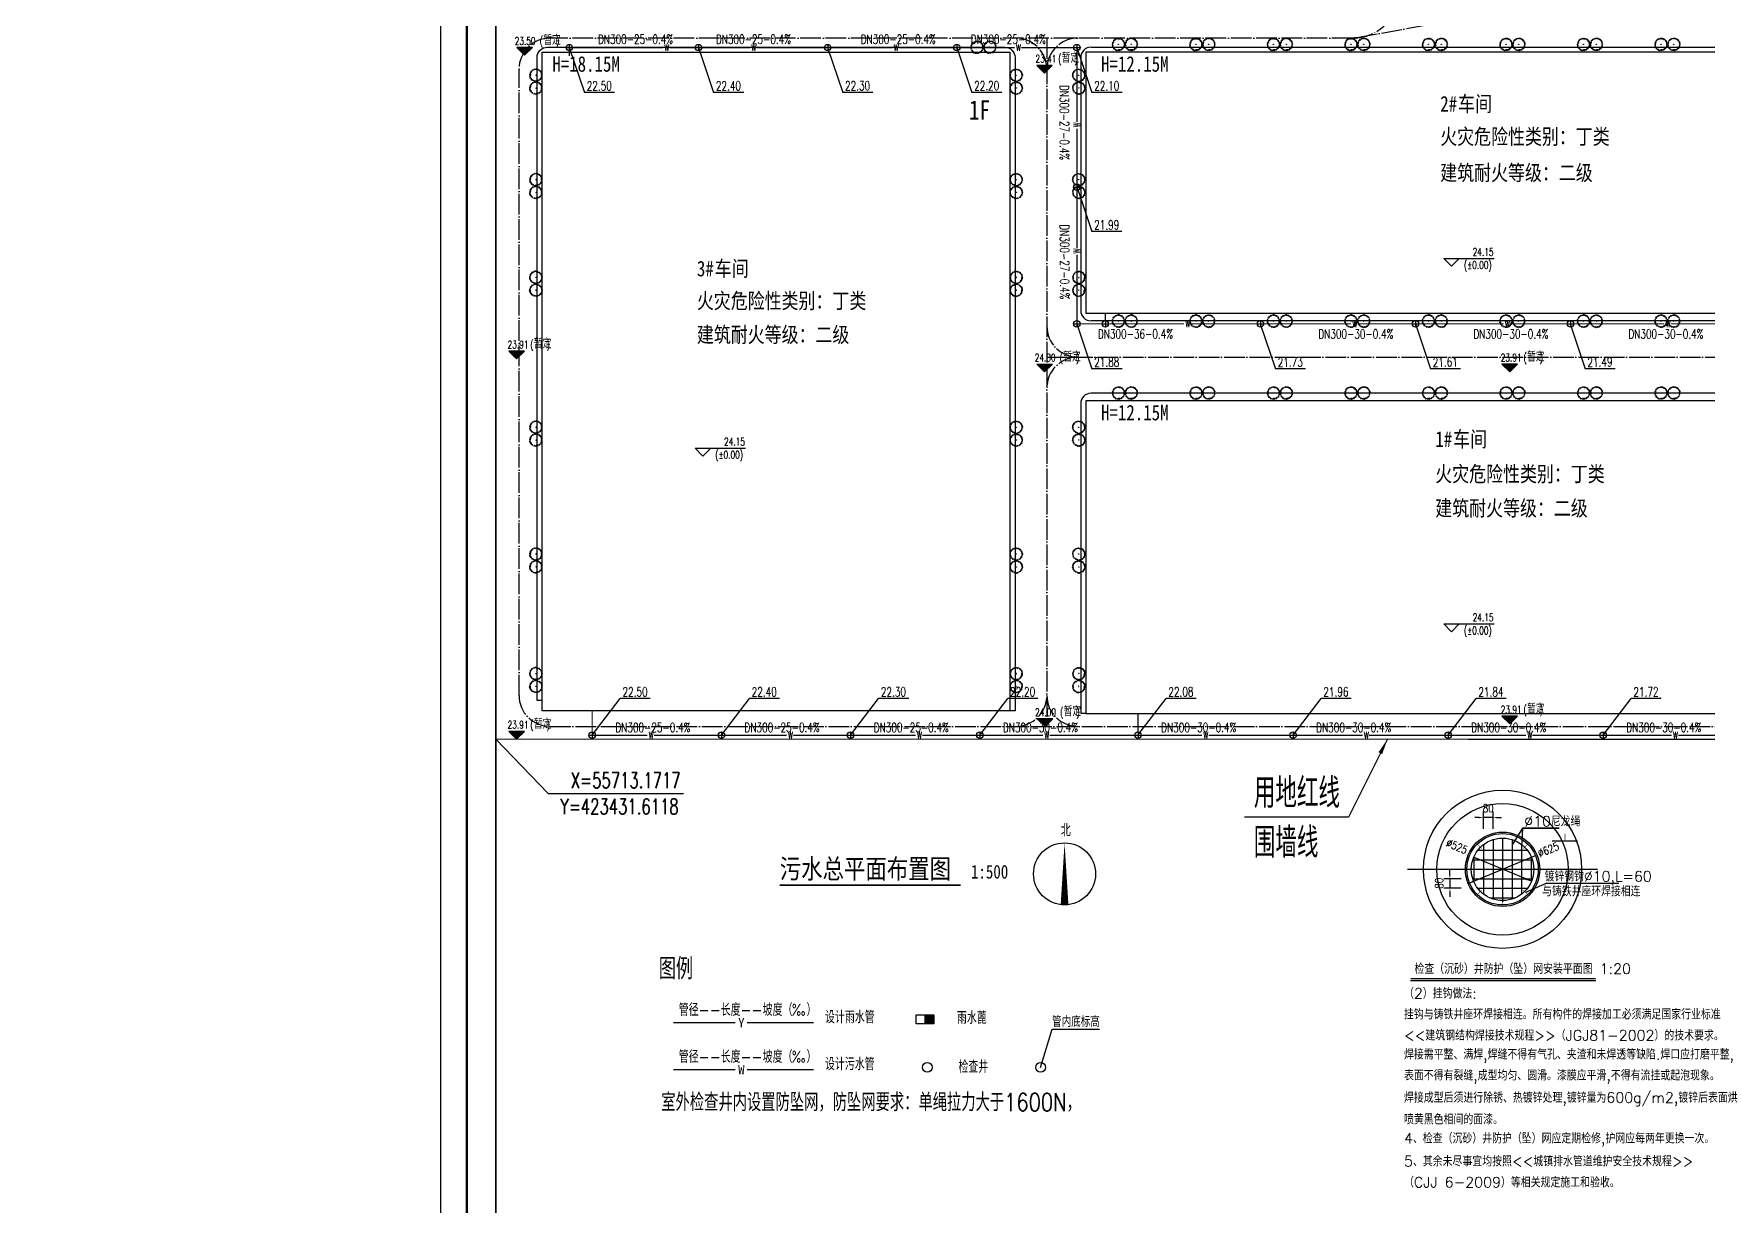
# Model space of a CAD drawing. Header units: millimetres. Extents: x 418304 to 847498, y 48187 to 111456.
# Drawn here: x 423342.2 to 423666.1, y 53457.6 to 53684.4 of the extents above; entities that cross this region are included whole.
import ezdxf
from ezdxf.enums import TextEntityAlignment as Align

# ---------------------------------------------------------------- set-up
doc = ezdxf.new("R2010")
doc.units = ezdxf.units.MM
doc.header["$LTSCALE"] = 1000
for name, pattern in [('CENTER', [2, 1.25, -0.25, 0.25, -0.25]), ('DASH', [0.35, 0.25, -0.1]), ('DOTE', [2.42, 2, -0.2, 0.02, -0.2])]:
    doc.linetypes.add(name, pattern=pattern)
for name, color, linetype in [('0000-绘图辅助线', 8, 'CENTER'), ('0000-部件-井体部分', 7, 'Continuous'), ('0000-部件名称', 7, 'Continuous'), ('0000-部件字体标注', 3, 'Continuous'), ('0000-部件线性标注', 2, 'Continuous'), ('0000-防护网部分', 44, 'Continuous'), ('A绿-1', 82, 'Continuous'), ('DIM_COOR', 3, 'Continuous'), ('DIM_ELEV', 3, 'Continuous'), ('DIM_LEAD', 3, 'Continuous'), ('DIM_SYMB', 3, 'Continuous'), ('DN_DIM', 3, 'Continuous'), ('PIPE-污水', 6, 'Continuous'), ('PIPE-雨水', 4, 'Continuous'), ('PUB_TEXT', 7, 'Continuous'), ('TEXT_污水', 7, 'Continuous'), ('TK', 4, 'Continuous'), ('TWT_TEXT', 7, 'Continuous'), ('WELL_污水', 6, 'Continuous'), ('WS_', 2, 'Continuous'), ('YS_GJ', 7, 'Continuous'), ('ZDH', 252, 'Continuous'), ('建设布局', 7, 'Continuous'), ('道路', 4, 'Continuous'), ('道路中心线', 1, 'DOTE')]:
    doc.layers.add(name, color=color, linetype=linetype)
doc.styles.add('_HZTXT', font='txt.shx', dxfattribs={"width": 0.8, "bigfont": 'hztxt.shx'})
doc.styles.add('_TCH_DIM', font='SIMPLEX', dxfattribs={"bigfont": 'GBCBIG'})
doc.styles.add('_TWT_DIM', font='SIMPLEX', dxfattribs={"width": 0.8, "height": 3.5, "bigfont": 'HZTXT'})
doc.styles.add('_TWT_PIPETEXT', font='SIMPLEX', dxfattribs={"width": 0.8, "height": 3.5, "bigfont": 'HZTXT'})
doc.styles.get("Standard").update_dxf_attribs({"font": 'txt', "bigfont": 'gbcbig.shx'})
doc.styles.add('图框字体', font='', dxfattribs={"width": 0.8})
doc.styles.add('宋', font='')
doc.styles.add('黑体', font='simhei.ttf', dxfattribs={"width": 0.8, "height": 3.5})
doc.styles.get('图框字体').set_extended_font_data('NSimSun')
doc.styles.get('宋').set_extended_font_data('SimSun')
doc.linetypes.add('FENCELINE2', pattern='A,0.25,-0.1,[132,ltypeshp.shx,S=0.1,R=0,X=-0.1,Y=0],-0.1,1', length=1.45)

# ---------------------------------------------------------------- blocks, each defined once
blk = doc.blocks.new('004')
at = {"layer": 'A绿-1', "color": 8}
for p, q in [((-1068, 284), (-1052, 317)), ((-942, 226), (-1068, 284)), ((-1060, 128), (-1052, 186)), ((-966, 56), (-1060, 128)), ((-1052, 317), (-911, 278)), ((-1052, 186), (-950, 121)), ((-1052, -69), (-1052, 3)), ((-1052, 3), (-966, -3)), ((-982, 428), (-966, 461)), ((-927, 415), (-982, 428)), ((-966, 461), (-864, 454)), ((-966, -3), (-966, 56)), ((-950, 121), (-942, 226)), ((-942, 369), (-927, 415)), ((-887, 324), (-942, 369)), ((-911, 278), (-887, 324)), ((-872, 605), (-895, 533)), ((-895, 533), (-864, 481)), ((-825, 585), (-872, 605)), ((-864, 454), (-840, 461)), ((-793, 644), (-825, 585)), ((-762, 716), (-809, 677)), ((-809, 677), (-793, 644)), ((-699, 834), (-770, 749)), ((-770, 749), (-723, 742)), ((-723, 651), (-762, 716)), ((-723, 742), (-691, 683)), ((-691, 683), (-723, 651)), ((-691, 762), (-699, 834)), ((-534, 794), (-691, 762)), ((-511, 892), (-605, 840)), ((-605, 840), (-534, 794)), ((-456, 866), (-511, 892)), ((-401, 899), (-456, 866)), ((-354, 971), (-440, 997)), ((-440, 997), (-401, 899)), ((-283, 860), (-354, 971)), ((-276, 925), (-283, 860)), ((-244, 925), (-276, 925)), ((-205, 1023), (-268, 997)), ((-268, 997), (-244, 925)), ((-182, 945), (-205, 1023)), ((-134, 964), (-182, 945)), ((70, 1036), (-9, 1030)), ((-9, 1030), (-9, 991)), ((70, 977), (70, 1036)), ((93, 938), (70, 977)), ((132, 906), (93, 938)), ((179, 1023), (132, 906)), ((250, 1017), (179, 1023)), ((266, 945), (250, 1017)), ((321, 912), (266, 945)), ((360, 945), (321, 977)), ((321, 977), (321, 912)), ((360, 847), (360, 945)), ((399, 814), (360, 847)), ((438, 853), (399, 814)), ((478, 827), (438, 853)), ((525, 879), (478, 827)), ((564, 847), (525, 879)), ((532, 768), (564, 847)), ((572, 703), (532, 768)), ((564, 670), (572, 703)), ((595, 638), (564, 670)), ((658, 664), (595, 638)), ((697, 618), (658, 664)), ((744, 670), (697, 618)), ((783, 605), (744, 670)), ((791, 481), (783, 605)), ((830, 500), (791, 481)), ((807, 409), (870, 487)), ((838, 343), (807, 409)), ((870, 487), (830, 500)), ((932, 363), (838, 343)), ((932, 200), (885, 200)), ((885, 200), (909, 160)), ((925, 101), (901, 69)), ((901, 69), (972, 16)), ((909, 278), (964, 311)), ((932, 232), (909, 278)), ((909, 160), (972, 160)), ((972, 160), (925, 101)), ((964, 311), (932, 363)), ((972, 16), (972, -69)), ((-1044, -154), (-1068, -193)), ((-1068, -193), (-1029, -219)), ((-989, -108), (-1052, -69)), ((-982, -173), (-1044, -154)), ((-1029, -219), (-1005, -166)), ((-1013, -278), (-989, -258)), ((-997, -310), (-1013, -278)), ((-919, -356), (-997, -310)), ((-974, -173), (-989, -108)), ((-989, -258), (-950, -278)), ((-934, -180), (-974, -173)), ((-950, -278), (-927, -251)), ((-942, -526), (-927, -480)), ((-864, -500), (-942, -526)), ((-927, -251), (-934, -180)), ((-927, -480), (-887, -441)), ((-887, -441), (-919, -356)), ((-887, -585), (-840, -533)), ((-848, -644), (-887, -585)), ((-840, -533), (-864, -500)), ((-801, -585), (-848, -644)), ((-762, -618), (-801, -585)), ((-636, -729), (-715, -657)), ((-683, -788), (-636, -729)), ((-629, -853), (-683, -788)), ((-574, -801), (-629, -853)), ((-401, -853), (-574, -801)), ((-425, -944), (-401, -853)), ((-385, -964), (-425, -944)), ((-338, -944), (-385, -964)), ((-299, -944), (-338, -944)), ((-260, -1010), (-299, -944)), ((-229, -912), (-260, -1010)), ((-182, -912), (-229, -912)), ((-189, -1010), (-182, -912)), ((-127, -1023), (-189, -1010)), ((-119, -938), (-127, -1023)), ((-56, -958), (-119, -938)), ((-56, -1010), (-56, -958)), ((-17, -997), (-56, -1010)), ((70, -1016), (-17, -997)), ((109, -925), (70, -951)), ((70, -951), (70, -1016)), ((132, -1023), (109, -925)), ((195, -997), (132, -1023)), ((226, -944), (164, -944)), ((164, -944), (195, -997)), ((250, -984), (226, -944)), ((297, -964), (250, -984)), ((297, -833), (274, -918)), ((274, -918), (297, -964)), ((328, -912), (297, -833)), ((360, -918), (328, -912)), ((383, -892), (360, -918)), ((407, -866), (383, -892)), ((438, -873), (407, -866)), ((423, -886), (438, -873)), ((454, -918), (423, -886)), ((470, -807), (446, -801)), ((446, -801), (485, -853)), ((564, -853), (454, -918)), ((509, -794), (470, -807)), ((485, -853), (548, -833)), ((556, -735), (493, -761)), ((493, -761), (509, -794)), ((548, -833), (564, -853)), ((650, -794), (556, -735)), ((674, -761), (650, -794)), ((705, -637), (666, -683)), ((666, -683), (674, -761)), ((760, -650), (705, -637)), ((783, -618), (760, -650)), ((776, -513), (768, -552)), ((768, -552), (830, -585)), ((799, -448), (776, -513)), ((807, -618), (783, -618)), ((815, -493), (799, -448)), ((830, -585), (807, -618)), ((862, -474), (815, -493)), ((870, -278), (846, -336)), ((846, -336), (885, -435)), ((885, -435), (862, -474)), ((948, -310), (870, -278)), ((972, -69), (901, -95)), ((901, -95), (901, -180)), ((901, -180), (948, -219)), ((948, -219), (972, -271)), ((972, -271), (948, -310))]:
    blk.add_line(p, q, dxfattribs=at)
blk.add_circle((-32, 10), 31.3, dxfattribs=at)
blk = doc.blocks.new('KKK')
for p, q in [((-1, -0.5), (-1, 0.5)), ((-1, 0.5), (1, 0.5)), ((0, -0.5), (0, 0.5)), ((0.08, 0.4), (0.92, 0.4)), ((0.08, -0.44), (0.08, 0.4)), ((0.15, -0.38), (0.15, 0.29)), ((0.15, 0.29), (0.81, 0.29)), ((0.23, -0.29), (0.23, 0.18)), ((0.23, 0.18), (0.73, 0.18)), ((0.3, -0.21), (0.3, 0.08)), ((0.3, 0.08), (0.66, 0.08)), ((0.4, -0.17), (0.4, 0.02)), ((0.4, 0.02), (0.59, 0.02)), ((0.59, 0.02), (0.59, -0.17)), ((0.66, 0.08), (0.66, -0.21)), ((0.73, 0.18), (0.73, -0.29)), ((0.81, 0.29), (0.81, -0.38)), ((0.92, 0.4), (0.92, -0.44)), ((1, 0.5), (1, -0.5)), ((1, -0.5), (-1, -0.5)), ((0.92, -0.44), (0.08, -0.44)), ((0.81, -0.38), (0.15, -0.38)), ((0.73, -0.29), (0.23, -0.29)), ((0.66, -0.21), (0.3, -0.21)), ((0.59, -0.17), (0.4, -0.17)), ((0.45, -0.13), (0.45, -0.03)), ((0.45, -0.03), (0.55, -0.03)), ((0.55, -0.13), (0.45, -0.13)), ((0.55, -0.03), (0.55, -0.13))]:
    blk.add_line(p, q)
at = {"flags": 1}
blk.add_attdef('XS', (-0.78, -0.34), '', height=0.667, dxfattribs=at)
blk = doc.blocks.new('JJJ')
blk.add_circle((0, 0), 0.5)
at = {"flags": 1}
for tag, p in [('S', (0.01, 0.04)), ('B', (0.01, -0.01)), ('X', (0, -0.08)), ('DMBG', (0, -0.14))]:
    blk.add_attdef(tag, p, '', height=0.05, dxfattribs=at)
blk = doc.blocks.new('13245')
at = {"layer": '0000-绘图辅助线', "linetype": 'CENTER'}
blk.add_line((454984.94, 3437874.7), (455021.72, 3437874.7), dxfattribs=at)
at = {"layer": '0000-部件-井体部分'}
for radius in [15.31, 12.73, 7.2, 6.91]:
    blk.add_circle((455003.33, 3437874.7), radius, dxfattribs=at)
at = {"layer": '0000-部件名称', "extrusion": (-3.93868e-32, 3.21629e-16, -1)}
blk.add_line((455021.37, 3437853.11, 32.81), (454985.54, 3437853.11, 32.81), dxfattribs=at)
at = {"layer": '0000-部件名称', "extrusion": (-3.93868e-32, 3.21629e-16, -1), "const_width": 0.229, "elevation": -32.81}
blk.add_lwpolyline([(-455021.37, 3437853.53), (-454985.54, 3437853.53)], dxfattribs=at)
at = {"layer": '0000-部件字体标注'}
for p, q in [((455007.21, 3437882.69), (455005.17, 3437879.43)), ((455007.21, 3437882.69), (455007.02, 3437879.03)), ((455007.21, 3437882.69), (455014.27, 3437882.69)), ((455014.27, 3437882.69), (455007.21, 3437882.69)), ((455011.88, 3437872.02), (455007.79, 3437870.24)), ((455011.88, 3437872.02), (455025.83, 3437872.02))]:
    blk.add_line(p, q, dxfattribs=at)
at = {"layer": '0000-部件线性标注'}
for p, q in [((454999.64, 3437882.53), (454999.64, 3437885.86)), ((455001.49, 3437882.53), (455001.49, 3437885.86)), ((454996.68, 3437871.95), (455009.71, 3437877.35)), ((455008.92, 3437872.39), (454997.74, 3437877.02)), ((454995.32, 3437872.86), (454992, 3437872.86)), ((454995.32, 3437871.02), (454992, 3437871.02))]:
    blk.add_line(p, q, dxfattribs=at)
at = {"layer": '0000-部件线性标注', "color": 2}
for p, q in [((454998.81, 3437884.7), (454997.98, 3437884.7)), ((455001.49, 3437884.7), (454999.64, 3437884.7)), ((455002.32, 3437884.7), (455003.14, 3437884.7)), ((454993.15, 3437873.69), (454993.15, 3437874.52)), ((454993.15, 3437872.86), (454993.15, 3437871.02)), ((454993.15, 3437870.19), (454993.15, 3437869.36))]:
    blk.add_line(p, q, dxfattribs=at)
for points in [[(454998.81, 3437884.84), (454998.81, 3437884.57), (454999.64, 3437884.7)], [(455002.32, 3437884.84), (455002.32, 3437884.57), (455001.49, 3437884.7)], [(454993.01, 3437873.69), (454993.29, 3437873.69), (454993.15, 3437872.86)], [(454993.01, 3437870.19), (454993.29, 3437870.19), (454993.15, 3437871.02)]]:
    blk.add_solid(points, dxfattribs=at)
at = {"layer": '0000-部件线性标注'}
for points in [[(454998.88, 3437876.75), (454998.73, 3437876.4), (454997.74, 3437877.02)], [(455008.58, 3437877.08), (455008.72, 3437876.73), (455009.71, 3437877.35)], [(454997.67, 3437872.57), (454997.81, 3437872.21), (454996.68, 3437871.95)], [(455007.93, 3437873.01), (455007.78, 3437872.65), (455008.92, 3437872.39)]]:
    blk.add_solid(points, dxfattribs=at)
at = {"layer": '0000-防护网部分'}
for p, q in [((454998.53, 3437878.39), (455008.12, 3437878.39)), ((454999.64, 3437879.5), (454999.64, 3437869.91)), ((455001.49, 3437880.46), (455001.49, 3437868.94)), ((455003.33, 3437880.75), (455003.33, 3437868.36)), ((455005.17, 3437880.46), (455005.17, 3437868.94)), ((455007.02, 3437879.5), (455007.02, 3437869.91)), ((455012.96, 3437880.23), (455017.86, 3437880.23)), ((454997.57, 3437876.55), (455009.09, 3437876.55)), ((454997.8, 3437877.15), (454997.8, 3437872.25)), ((455008.86, 3437877.15), (455008.86, 3437872.25)), ((454997.28, 3437874.7), (455009.38, 3437874.7)), ((454997.57, 3437872.86), (455009.09, 3437872.86)), ((454998.53, 3437871.02), (455008.12, 3437871.02)), ((454998.53, 3437871.02), (455008.12, 3437871.02)), ((455000.88, 3437869.17), (455005.78, 3437869.17))]:
    blk.add_line(p, q, dxfattribs=at)
at = {"layer": '0000-防护网部分', "color": 6, "const_width": 0.0922}
for points in [[(455015.41, 3437881.61), (455015.41, 3437880.4)], [(454998.44, 3437879.59), (454999.3, 3437878.73)], [(455008.22, 3437879.59), (455007.36, 3437878.73)], [(454996.42, 3437874.7), (454997.63, 3437874.7)], [(455010.24, 3437874.7), (455009.03, 3437874.7)], [(454998.44, 3437869.81), (454999.3, 3437870.67)], [(455003.33, 3437867.79), (455003.33, 3437869)], [(455008.22, 3437869.81), (455007.36, 3437870.67)]]:
    blk.add_lwpolyline(points, dxfattribs=at)
at = {"layer": '0000-防护网部分', "color": 6}
blk.add_circle((455003.33, 3437874.7), 6.05, dxfattribs=at)
at = {"layer": '0000-部件字体标注', "style": '_TCH_DIM'}
for s, p in [('%%C10尼龙绳', (455007.54, 3437883.01)), ('镀锌钢钩%%C10,L=60', (455011.48, 3437872.34)), ('与铸铁井座环焊接相连', (455011.01, 3437869.46))]:
    blk.add_text(s, height=2, dxfattribs=at).set_placement(p)
at = {"layer": '0000-部件字体标注', "style": '_TWT_DIM', "width": 0.8}
for s, rotation, p in [('∅525', 337.5, (454992.27, 3437879.22)), ('∅625', 22.5, (455010.55, 3437876.98))]:
    blk.add_text(s, height=1.536, rotation=rotation, dxfattribs=at).set_placement(p)
at = {"layer": '0000-部件字体标注', "insert": (455000.56, 3437886.53), "char_height": 1.536, "attachment_point": 5, "style": '_TWT_DIM'}
blk.add_mtext('80', dxfattribs=at)
at = {"layer": '0000-部件字体标注', "insert": (454991.05, 3437872), "char_height": 1.536, "attachment_point": 5, "rotation": 90, "style": '_TWT_DIM'}
blk.add_mtext('80', dxfattribs=at)
at = {"layer": 'TWT_TEXT', "style": '_TCH_DIM'}
for s, p in [('检查（沉砂）井防护（坠）网安装平面图 1:20', (454986.28, 3437854.44)), ('（2）挂钩做法:', (454984.26, 3437849.68)), ('挂钩与铸铁井座环焊接相连。所有构件的焊接加工必须满足国家行业标准', (454984.26, 3437845.64)), ('<<建筑钢结构焊接技术规程>>（JGJ81-2002）的技术要求。', (454984.26, 3437841.56)), ('焊接需平整、满焊,焊缝不得有气孔、夹渣和未焊透等缺陷.焊口应打磨平整,', (454984.26, 3437837.88)), ('表面不得有裂缝,成型均匀、圆滑。漆膜应平滑,不得有流挂或起泡现象。', (454984.26, 3437833.82)), ('焊接成型后须进行除锈、热镀锌处理,镀锌量为600g/m2,镀锌后表面烘', (454984.26, 3437829.51)), ('喷黄黑色相间的面漆。', (454984.26, 3437825.31)), ('4、检查（沉砂）井防护（坠）网应定期检修,护网应每两年更换一次。', (454984.26, 3437821.63)), ('5、其余未尽事宜均按照<<城镇排水管道维护安全技术规程>>', (454984.26, 3437817.19)), ('（CJJ 6-2009）等相关规定施工和验收。', (454984.26, 3437813.12))]:
    blk.add_text(s, height=2.016, dxfattribs=at).set_placement(p)
blk = doc.blocks.new('GeYuanFrame_03105221', base_point=(11.55, 13.52))
at = {"layer": 'TK'}
blk.add_lwpolyline([(11.55, 854.52), (1497.55, 854.52), (1497.55, 13.52), (11.55, 13.52)], close=True, dxfattribs=at)
at = {"layer": 'TK', "const_width": 1}
blk.add_lwpolyline([(1487.55, 844.52), (1487.55, 23.52), (36.55, 23.52), (36.55, 844.52)], close=True, dxfattribs=at)
blk = doc.blocks.new('$TWTSYS$00000374')
for p, q in [((-0.5, 0, 0), (0.5, 0, 0)), ((0, 0.5, 0), (0, -0.5, 0))]:
    blk.add_line(p, q)
blk.add_circle((0, 0, 0), 0.5)

msp = doc.modelspace()

# ---------------------------------------------------------------- hatches: boundary and pattern name
at = {"layer": 'DIM_ELEV'}
for points in [[(423437.202, 53680.234), (423438.702, 53681.734), (423435.702, 53681.734)], [(423537.797, 53676.778), (423539.297, 53678.278), (423536.297, 53678.278)], [(423435.646, 53621.465), (423437.146, 53622.965), (423434.146, 53622.965)], [(423537.83, 53618.937), (423536.33, 53620.437), (423539.33, 53620.437)], [(423627.83, 53618.937), (423629.33, 53620.437), (423626.33, 53620.437)], [(423435.646, 53547.867), (423437.146, 53549.367), (423434.146, 53549.367)], [(423537.901, 53550.288), (423539.401, 53551.788), (423536.401, 53551.788)], [(423627.83, 53550.791), (423629.33, 53552.291), (423626.33, 53552.291)]]:
    msp.add_hatch(color=256, dxfattribs=at).paths.add_polyline_path(points)

# ---------------------------------------------------------------- linework, layer by layer
at = {"color": 3}
for p, q in [((423537.036, 53484.312), (423539.264, 53491.696)), ((423539.264, 53491.696), (423548.47, 53491.696))]:
    msp.add_line(p, q, dxfattribs=at)
at = {"color": 1, "linetype": 'DASH', "ltscale": 0.02, "const_width": 0.2}
msp.add_lwpolyline([(423795.015, 53547.806), (423431.612, 53547.84), (423431.612, 53687.774), (423600.93, 53687.774), (423600.93, 53942.149), (423785.939, 53942.149), (423795.015, 53933.981), (423795.015, 53547.806)], dxfattribs=at)
at = {"linetype": 'FENCELINE2', "ltscale": 0.005, "const_width": 0.1}
msp.add_lwpolyline([(423795.015, 53547.806), (423431.612, 53547.84), (423431.612, 53687.774), (423600.93, 53687.774), (423600.93, 53942.149), (423785.939, 53942.149), (423795.015, 53933.981), (423795.015, 53813.361)], dxfattribs=at)
msp.add_lwpolyline([(423440.612, 53680.8), (423531.092, 53680.8), (423531.092, 53553.32), (423440.612, 53553.32)], close=True)
for points in [[(423709.095, 53630.32), (423709.095, 53680.8), (423545.812, 53680.8), (423545.812, 53630.32), (423709.095, 53630.32)], [(423709.095, 53613.32), (423545.812, 53613.32), (423545.812, 53552.84), (423709.095, 53552.84), (423709.095, 53613.32)]]:
    msp.add_lwpolyline(points)
at = {"layer": 'DIM_COOR', "color": 3}
for p, q in [((423431.612, 53547.84), (423441.747, 53537.343)), ((423441.747, 53537.343), (423467.927, 53537.343))]:
    msp.add_line(p, q, dxfattribs=at)
at = {"layer": 'DIM_ELEV'}
for p, q in [((423437.202, 53680.234), (423435.702, 53681.734)), ((423438.702, 53681.734), (423435.702, 53681.734)), ((423437.202, 53680.234), (423438.702, 53681.734)), ((423537.797, 53676.778), (423536.297, 53678.278)), ((423539.297, 53678.278), (423536.297, 53678.278)), ((423537.797, 53676.778), (423539.297, 53678.278)), ((423616.574, 53639.395), (423615.074, 53640.895)), ((423615.074, 53640.895), (423624.802, 53640.895)), ((423616.574, 53639.395), (423618.074, 53640.895)), ((423435.646, 53621.465), (423434.146, 53622.965)), ((423437.146, 53622.965), (423434.146, 53622.965)), ((423435.646, 53621.465), (423437.146, 53622.965)), ((423537.83, 53618.937), (423536.33, 53620.437)), ((423536.33, 53620.437), (423539.33, 53620.437)), ((423537.83, 53618.937), (423539.33, 53620.437)), ((423627.83, 53618.937), (423626.33, 53620.437)), ((423629.33, 53620.437), (423626.33, 53620.437)), ((423627.83, 53618.937), (423629.33, 53620.437)), ((423471.7, 53602.66), (423470.2, 53604.16)), ((423470.2, 53604.16), (423479.928, 53604.16)), ((423471.7, 53602.66), (423473.2, 53604.16)), ((423616.574, 53568.655), (423615.074, 53570.155)), ((423615.074, 53570.155), (423624.802, 53570.155)), ((423616.574, 53568.655), (423618.074, 53570.155)), ((423435.646, 53547.867), (423434.146, 53549.367)), ((423437.146, 53549.367), (423434.146, 53549.367)), ((423435.646, 53547.867), (423437.146, 53549.367)), ((423537.901, 53550.288), (423536.401, 53551.788)), ((423539.401, 53551.788), (423536.401, 53551.788)), ((423537.901, 53550.288), (423539.401, 53551.788)), ((423627.83, 53550.791), (423626.33, 53552.291)), ((423629.33, 53552.291), (423626.33, 53552.291)), ((423627.83, 53550.791), (423629.33, 53552.291))]:
    msp.add_line(p, q, dxfattribs=at)
at = {"layer": 'DIM_LEAD'}
for p, q in [((423604.143, 53547.824), (423596.6, 53532.738)), ((423596.6, 53532.738), (423576.508, 53532.738))]:
    msp.add_line(p, q, dxfattribs=at)
msp.add_lwpolyline([(423604.143, 53547.824, 0, 0.8, 0), (423602.801, 53545.141, 0, 0, 0)], format="xyseb", dxfattribs=at)
at = {"layer": 'DIM_SYMB'}
msp.add_lwpolyline([(423541.681, 53515.779, 1.5, 0, 0), (423541.681, 53527.779, 0, 0, 0)], format="xyseb", dxfattribs=at)
at = {"layer": 'DIM_SYMB', "const_width": 0.35}
msp.add_lwpolyline([(423486.563, 53519.59), (423521.554, 53519.59)], dxfattribs=at)
at = {"layer": 'DIM_SYMB'}
msp.add_circle((423541.681, 53521.779), 6, dxfattribs=at)
at = {"layer": 'PIPE-污水', "linetype": 'Continuous', "ltscale": 0.005, "const_width": 0.25}
for points in [[(423445.847, 53681.087), (423445.847, 53680.079)], [(423446.472, 53681.712), (423463.971, 53681.712)], [(423465.233, 53681.712), (423470.222, 53681.712)], [(423471.472, 53681.712), (423480.846, 53681.712)], [(423482.108, 53681.712), (423495.216, 53681.712)], [(423496.466, 53681.712), (423508.389, 53681.712)], [(423509.651, 53681.712), (423520.21, 53681.712)], [(423521.46, 53681.712), (423532.053, 53681.712)], [(423533.315, 53681.712), (423543.438, 53681.712)], [(423544.063, 53681.087), (423544.063, 53667.309)], [(423544.063, 53666.047), (423544.063, 53655.337)], [(423544.063, 53654.087), (423544.063, 53642.871)], [(423544.063, 53641.609), (423544.063, 53628.873)], [(423549.572, 53628.873), (423549.572, 53630.32)], [(423548.947, 53628.248), (423544.688, 53628.248)], [(423550.197, 53628.248), (423564.825, 53628.248)], [(423566.087, 53628.248), (423578.947, 53628.248)], [(423580.197, 53628.248), (423597.112, 53628.248)], [(423598.374, 53628.248), (423608.947, 53628.248)], [(423610.197, 53628.248), (423626.644, 53628.248)], [(423627.906, 53628.248), (423638.947, 53628.248)], [(423640.197, 53628.248), (423657.761, 53628.248)], [(423659.023, 53628.248), (423668.947, 53628.248)], [(423450.269, 53549.246), (423450.269, 53553.32)], [(423555.895, 53552.84), (423555.895, 53549.246)], [(423450.894, 53548.621), (423460.945, 53548.621)], [(423462.207, 53548.621), (423474.644, 53548.621)], [(423475.894, 53548.621), (423487.92, 53548.621)], [(423489.182, 53548.621), (423499.644, 53548.621)], [(423500.894, 53548.621), (423512.885, 53548.621)], [(423514.147, 53548.621), (423524.644, 53548.621)], [(423525.894, 53548.621), (423537.517, 53548.621)], [(423538.779, 53548.621), (423555.27, 53548.621)], [(423556.52, 53548.621), (423568.302, 53548.621)], [(423569.564, 53548.621), (423585.27, 53548.621)], [(423586.52, 53548.621), (423599.356, 53548.621)], [(423600.618, 53548.621), (423615.27, 53548.621)], [(423616.52, 53548.621), (423630.971, 53548.621)], [(423632.233, 53548.621), (423645.27, 53548.621)], [(423646.52, 53548.621), (423659.196, 53548.621)], [(423660.458, 53548.621), (423675.27, 53548.621)]]:
    msp.add_lwpolyline(points, dxfattribs=at)
at = {"layer": 'PIPE-雨水', "linetype": 'DASH', "ltscale": 25, "const_width": 0.21}
for points in [[(423477.99, 53492.968), (423465.986, 53492.968)], [(423493.102, 53492.968), (423480.228, 53492.968)], [(423477.99, 53483.885), (423465.986, 53483.885)], [(423493.102, 53483.885), (423480.228, 53483.885)]]:
    msp.add_lwpolyline(points, dxfattribs=at)
at = {"layer": 'TWT_TEXT', "color": 6}
for p, q in [((423445.847, 53681.712), (423448.762, 53673.005, 310.848)), ((423470.847, 53681.712), (423473.762, 53673.005, 310.848)), ((423495.833, 53681.735, -0.811), (423498.749, 53673.028, 310.037)), ((423520.824, 53681.745, -1.163), (423523.74, 53673.037, 309.685)), ((423544.059, 53681.725, -0.456), (423546.974, 53673.018, 310.392)), ((423454.587, 53673.005, 310.848), (423448.762, 53673.005, 310.848)), ((423479.587, 53673.005, 310.848), (423473.762, 53673.005, 310.848)), ((423504.574, 53673.028, 310.037), (423498.749, 53673.028, 310.037)), ((423529.565, 53673.037, 309.685), (423523.74, 53673.037, 309.685)), ((423552.799, 53673.018, 310.392), (423546.974, 53673.018, 310.392)), ((423544.052, 53654.812, -0.456), (423546.968, 53646.105, 310.392)), ((423552.793, 53646.105, 310.392), (423546.968, 53646.105, 310.392)), ((423544.059, 53628.261, -0.456), (423546.974, 53619.553, 310.392)), ((423579.565, 53628.267, -0.673), (423582.481, 53619.559, 310.175)), ((423609.564, 53628.27, -0.77), (423612.48, 53619.562, 310.078)), ((423639.493, 53628.261, -0.456), (423642.408, 53619.553, 310.392)), ((423552.799, 53619.553, 310.392), (423546.974, 53619.553, 310.392)), ((423588.306, 53619.559, 310.175), (423582.481, 53619.559, 310.175)), ((423618.305, 53619.562, 310.078), (423612.48, 53619.562, 310.078)), ((423648.233, 53619.553, 310.392), (423642.408, 53619.553, 310.392)), ((423450.269, 53548.621), (423455.694, 53555.718, 310.392)), ((423461.519, 53555.718, 310.392), (423455.694, 53555.718, 310.392)), ((423475.264, 53548.615, -0.252), (423480.69, 53555.712, 310.139)), ((423486.515, 53555.712, 310.139), (423480.69, 53555.712, 310.139)), ((423500.264, 53548.615, -0.252), (423505.69, 53555.712, 310.139)), ((423511.515, 53555.712, 310.139), (423505.69, 53555.712, 310.139)), ((423525.264, 53548.615, -0.252), (423530.69, 53555.712, 310.139)), ((423536.515, 53555.712, 310.139), (423530.69, 53555.712, 310.139)), ((423555.891, 53548.615, -0.252), (423561.316, 53555.712, 310.139)), ((423567.141, 53555.712, 310.139), (423561.316, 53555.712, 310.139)), ((423585.891, 53548.615, -0.252), (423591.316, 53555.712, 310.139)), ((423597.141, 53555.712, 310.139), (423591.316, 53555.712, 310.139)), ((423615.891, 53548.615, -0.252), (423621.316, 53555.712, 310.139)), ((423627.141, 53555.712, 310.139), (423621.316, 53555.712, 310.139)), ((423645.891, 53548.615, -0.252), (423651.316, 53555.712, 310.139)), ((423657.141, 53555.712, 310.139), (423651.316, 53555.712, 310.139))]:
    msp.add_line(p, q, dxfattribs=at)
at = {"layer": '建设布局', "color": 1, "linetype": 'Continuous', "flags": 128}
for points in [[(423431.612, 53430.44), (423431.612, 53942.149)], [(423431.612, 53430.44), (423431.612, 53942.149)], [(423342.152, 53935.649), (423431.612, 53935.649), (423431.612, 53430.44), (423342.152, 53430.44)], [(423342.152, 53935.649), (423431.612, 53935.649), (423431.612, 53430.44), (423342.152, 53430.44)]]:
    msp.add_lwpolyline(points, dxfattribs=at)
msp.add_lwpolyline([(423431.612, 53430.44), (423775.894, 53430.44), (423795.015, 53449.561), (423795.015, 53547.806), (423431.612, 53547.84)], close=True, dxfattribs=at)
msp.add_lwpolyline([(423431.612, 53430.44), (423775.894, 53430.44), (423795.015, 53449.561), (423795.015, 53547.806), (423431.612, 53547.84)], close=True, dxfattribs=at)
at = {"layer": '道路', "color": 8}
for p, q in [((423544.812, 53679.8), (423544.812, 53630.82)), ((423546.812, 53681.8), (423709.095, 53681.8)), ((423709.095, 53628.82), (423546.812, 53628.82)), ((423709.095, 53614.82), (423546.812, 53614.82)), ((423544.812, 53612.82), (423544.812, 53552.84)), ((423545.812, 53552.84), (423544.812, 53552.84))]:
    msp.add_line(p, q, dxfattribs=at)
msp.add_lwpolyline([(423440.612, 53555.32), (423439.612, 53555.32), (423439.612, 53679.8, -0.4142136), (423441.612, 53681.8), (423530.092, 53681.8, -0.4142136), (423532.092, 53679.8), (423532.092, 53553.32), (423531.092, 53553.32)], format="xyb", dxfattribs=at)
for centre, start, end in [((423546.812, 53679.8), 90, 180), ((423546.812, 53630.82), 180, 270), ((423546.812, 53612.82), 90, 180)]:
    msp.add_arc(centre, 2, start, end, dxfattribs=at)
at = {"layer": '道路中心线', "color": 8, "linetype": 'DOTE', "ltscale": 0.002}
for p, q in [((423598.209, 53683.686), (423614.651, 53686.599)), ((423597.43, 53683.548), (423442.112, 53683.548)), ((423538.252, 53683.548), (423538.252, 53550.331)), ((423436.112, 53556.331), (423436.112, 53677.548)), ((423538.252, 53621.82), (423717.513, 53621.82)), ((423442.112, 53550.331), (423764.613, 53550.331))]:
    msp.add_line(p, q, dxfattribs=at)
for centre, radius, start, end in [((423597.43, 53692.548), 9, 270, 0), ((423442.112, 53677.548), 6, 90, 180), ((423532.252, 53677.548), 6, 0, 90), ((423544.252, 53677.548), 6, 90, 180), ((423596.639, 53692.548), 9, 270, 280.04531), ((423544.252, 53627.82), 6, 180, 270), ((423544.252, 53615.82), 6, 90, 180), ((423442.112, 53556.331), 6, 180, 270), ((423532.252, 53556.331), 6, 270, 0), ((423544.252, 53556.331), 6, 180, 270)]:
    msp.add_arc(centre, radius, start, end, dxfattribs=at)

# ---------------------------------------------------------------- block references
at = {"xscale": 0.5, "yscale": 0.5, "zscale": 0.5, "rotation": 270}
msp.add_blockref('GeYuanFrame_03105221', (423421.008, 54089.473), dxfattribs=at)
at = {"layer": 'A绿-1', "yscale": 0.00116705121472478, "zscale": -0.00116705121472478}
for p, xscale, rotation in [((423524.713, 53681.829), 0.001167051214724779, 110.3603193262186), ((423527.191, 53681.843), 0.001167051214724779, 110.3603193262186), ((423552.094, 53682.376), 0.001167051214724779, 110.3603193262186), ((423554.572, 53682.39), 0.001167051214724779, 110.3603193262186), ((423567.094, 53682.376), 0.001167051214724779, 110.3603193262186), ((423569.572, 53682.39), 0.001167051214724779, 110.3603193262186), ((423582.094, 53682.376), 0.001167051214724779, 110.3603193262186), ((423584.572, 53682.39), 0.001167051214724779, 110.3603193262186), ((423597.094, 53682.376), 0.001167051214724779, 110.3603193262186), ((423599.572, 53682.39), 0.001167051214724779, 110.3603193262186), ((423612.094, 53682.376), 0.001167051214724779, 110.3603193262186), ((423614.572, 53682.39), 0.001167051214724779, 110.3603193262186), ((423627.094, 53682.376), 0.001167051214724779, 110.3603193262186), ((423629.572, 53682.39), 0.001167051214724779, 110.3603193262186), ((423642.094, 53682.376), 0.001167051214724779, 110.3603193262186), ((423644.572, 53682.39), 0.001167051214724779, 110.3603193262186), ((423657.094, 53682.376), 0.001167051214724779, 110.3603193262186), ((423659.572, 53682.39), 0.001167051214724779, 110.3603193262186), ((423439.423, 53676.353), -0.001167051214724779, 159.6396806737815), ((423532.28, 53676.353), 0.001167051214724779, 200.3603193262186), ((423544.392, 53676.353), 0.001167051214724779, 200.3603193262186), ((423439.409, 53673.875), -0.001167051214724779, 159.6396806737815), ((423532.294, 53673.875), 0.001167051214724779, 200.3603193262186), ((423544.406, 53673.875), 0.001167051214724779, 200.3603193262186), ((423439.423, 53656.15), -0.001167051214724779, 159.6396806737815), ((423532.28, 53656.15), 0.001167051214724779, 200.3603193262186), ((423544.392, 53656.15), 0.001167051214724779, 200.3603193262186), ((423439.409, 53653.672), -0.001167051214724779, 159.6396806737815), ((423532.294, 53653.672), 0.001167051214724779, 200.3603193262186), ((423544.406, 53653.672), 0.001167051214724779, 200.3603193262186), ((423439.409, 53637.244), 0.001167051214724779, 20.36031932621859), ((423532.294, 53637.244), -0.001167051214724779, 339.6396806737815), ((423544.406, 53637.244), -0.001167051214724779, 339.6396806737815), ((423439.423, 53634.766), 0.001167051214724779, 20.36031932621859), ((423532.28, 53634.766), -0.001167051214724779, 339.6396806737815), ((423544.392, 53634.766), -0.001167051214724779, 339.6396806737815), ((423552.094, 53628.743), -0.001167051214724779, 69.63968067378136), ((423554.572, 53628.729), -0.001167051214724779, 69.63968067378136), ((423567.094, 53628.743), -0.001167051214724779, 69.63968067378136), ((423569.572, 53628.729), -0.001167051214724779, 69.63968067378136), ((423582.094, 53628.743), -0.001167051214724779, 69.63968067378136), ((423584.572, 53628.729), -0.001167051214724779, 69.63968067378136), ((423597.094, 53628.743), -0.001167051214724779, 69.63968067378136), ((423599.572, 53628.729), -0.001167051214724779, 69.63968067378136), ((423612.094, 53628.743), -0.001167051214724779, 69.63968067378136), ((423614.572, 53628.729), -0.001167051214724779, 69.63968067378136), ((423627.094, 53628.743), -0.001167051214724779, 69.63968067378136), ((423629.572, 53628.729), -0.001167051214724779, 69.63968067378136), ((423642.094, 53628.743), -0.001167051214724779, 69.63968067378136), ((423644.572, 53628.729), -0.001167051214724779, 69.63968067378136), ((423657.094, 53628.743), -0.001167051214724779, 69.63968067378136), ((423659.572, 53628.729), -0.001167051214724779, 69.63968067378136), ((423552.094, 53614.896), 0.001167051214724779, 110.3603193262186), ((423554.572, 53614.91), 0.001167051214724779, 110.3603193262186), ((423567.094, 53614.896), 0.001167051214724779, 110.3603193262186), ((423569.572, 53614.91), 0.001167051214724779, 110.3603193262186), ((423582.094, 53614.896), 0.001167051214724779, 110.3603193262186), ((423584.572, 53614.91), 0.001167051214724779, 110.3603193262186), ((423597.094, 53614.896), 0.001167051214724779, 110.3603193262186), ((423599.572, 53614.91), 0.001167051214724779, 110.3603193262186), ((423612.094, 53614.896), 0.001167051214724779, 110.3603193262186), ((423614.572, 53614.91), 0.001167051214724779, 110.3603193262186), ((423627.094, 53614.896), 0.001167051214724779, 110.3603193262186), ((423629.572, 53614.91), 0.001167051214724779, 110.3603193262186), ((423642.094, 53614.896), 0.001167051214724779, 110.3603193262186), ((423644.572, 53614.91), 0.001167051214724779, 110.3603193262186), ((423657.094, 53614.896), 0.001167051214724779, 110.3603193262186), ((423659.572, 53614.91), 0.001167051214724779, 110.3603193262186), ((423439.423, 53608.221), -0.001167051214724779, 159.6396806737815), ((423532.28, 53608.221), 0.001167051214724779, 200.3603193262186), ((423544.392, 53608.221), 0.001167051214724779, 200.3603193262186), ((423439.409, 53605.743), -0.001167051214724779, 159.6396806737815), ((423532.294, 53605.743), 0.001167051214724779, 200.3603193262186), ((423544.406, 53605.743), 0.001167051214724779, 200.3603193262186), ((423439.423, 53583.67), -0.001167051214724779, 159.6396806737815), ((423532.28, 53583.67), 0.001167051214724779, 200.3603193262186), ((423544.392, 53583.67), 0.001167051214724779, 200.3603193262186), ((423439.409, 53581.192), -0.001167051214724779, 159.6396806737815), ((423532.294, 53581.192), 0.001167051214724779, 200.3603193262186), ((423544.406, 53581.192), 0.001167051214724779, 200.3603193262186), ((423439.409, 53560.543), 0.001167051214724779, 20.36031932621859), ((423532.294, 53560.543), -0.001167051214724779, 339.6396806737815), ((423544.406, 53560.543), -0.001167051214724779, 339.6396806737815), ((423439.423, 53558.064), 0.001167051214724779, 20.36031932621859), ((423532.28, 53558.064), -0.001167051214724779, 339.6396806737815), ((423544.392, 53558.064), -0.001167051214724779, 339.6396806737815)]:
    msp.add_blockref('004', p, dxfattribs=dict(at, xscale=xscale, rotation=rotation))
at = {"layer": 'WELL_污水', "xscale": 1.25, "yscale": 1.25, "zscale": 1.25}
for p in [(423445.847, 53681.712), (423470.847, 53681.712), (423495.841, 53681.712), (423520.835, 53681.712), (423544.063, 53681.712), (423544.063, 53654.712), (423544.063, 53628.248), (423549.572, 53628.248), (423579.572, 53628.248), (423609.572, 53628.248), (423639.572, 53628.248), (423450.269, 53548.621), (423475.269, 53548.621), (423500.269, 53548.621), (423525.269, 53548.621), (423555.895, 53548.621), (423585.895, 53548.621), (423615.895, 53548.621), (423645.895, 53548.621)]:
    msp.add_blockref('$TWTSYS$00000374', p, dxfattribs=at)
at = {"layer": 'WS_', "xscale": 1.887318020921241, "yscale": 1.887318020921242, "zscale": 1.887318020921242, "rotation": 359.9477741486121}
for p in [(423515.136, 53484.312), (423537.036, 53484.312)]:
    msp.add_blockref('JJJ', p, dxfattribs=at)
at = {"layer": 'YS_GJ', "xscale": 1.736332579350471, "yscale": 1.736332579350471, "zscale": 1.736332579350471}
msp.add_blockref('KKK', (423514.674, 53493.596), dxfattribs=at)
at = {"layer": 'ZDH'}
msp.add_blockref('13245', (-31376.893, -3384352.038), dxfattribs=at)

# ---------------------------------------------------------------- texts
at = {"layer": 'DN_DIM', "style": '宋'}
for s, p in [('Y', (423479.14, 53492.074)), ('W', (423479.14, 53482.991))]:
    msp.add_text(s, height=1.8, dxfattribs=at).set_placement(p, align=Align.CENTER)
at = {"layer": 'PUB_TEXT'}
for s, height, style, width, p in [('23.50', 1.4875, '_TCH_DIM', 0.705882, (423435.267, 53682.259)), ('(', 1.488, '_TCH_DIM', 0.705882, (423440.117, 53682.259)), (')', 1.488, '_TCH_DIM', 0.705882, (423443.274, 53682.259)), ('H=18.15M', 3.0042, '黑体', 0.8, (423442.547, 53677.046)), ('23.41', 1.4875, '_TCH_DIM', 0.705882, (423536.053, 53678.803)), ('(', 1.488, '_TCH_DIM', 0.705882, (423540.453, 53678.803)), (')', 1.488, '_TCH_DIM', 0.705882, (423543.61, 53678.803)), ('H=12.15M', 3.0042, '黑体', 0.8, (423548.729, 53677.046)), ('2#', 3.0042, '黑体', 0.8, (423614.382, 53669.339)), ('车间', 3.0042, '黑体', 0.8, (423617.839, 53669.339)), ('1F', 3.7553, '黑体', 0.8, (423523.177, 53667.758)), ('火灾危险性类别：丁类', 3.0042, '黑体', 0.8, (423614.382, 53662.995)), ('建筑耐火等级：二级', 3.0042, '黑体', 0.8, (423614.382, 53655.992)), ('3#', 3.0042, '黑体', 0.8, (423470.534, 53637.44)), ('车间', 3.0042, '黑体', 0.8, (423473.99, 53637.44)), ('(%%P0.00)', 1.4875, '_TCH_DIM', 0.705882, (423618.952, 53638.882)), ('24.15', 1.4875, '_TCH_DIM', 0.705882, (423620.652, 53641.42)), ('火灾危险性类别：丁类', 3.0042, '黑体', 0.8, (423470.534, 53631.205)), ('建筑耐火等级：二级', 3.0042, '黑体', 0.8, (423470.534, 53624.655)), ('23.91', 1.4875, '_TCH_DIM', 0.705882, (423433.902, 53623.49)), ('(', 1.488, '_TCH_DIM', 0.705882, (423438.302, 53623.49)), (')', 1.488, '_TCH_DIM', 0.705882, (423441.459, 53623.49)), ('24.00', 1.4875, '_TCH_DIM', 0.705882, (423535.895, 53620.962)), ('(', 1.488, '_TCH_DIM', 0.705882, (423540.745, 53620.962)), (')', 1.488, '_TCH_DIM', 0.705882, (423543.903, 53620.962)), ('23.91', 1.4875, '_TCH_DIM', 0.705882, (423626.086, 53620.962)), ('(', 1.488, '_TCH_DIM', 0.705882, (423630.486, 53620.962)), (')', 1.488, '_TCH_DIM', 0.705882, (423633.644, 53620.962)), ('H=12.15M', 3.0042, '黑体', 0.8, (423548.729, 53609.566)), ('车间', 3.0042, '黑体', 0.8, (423616.878, 53604.435)), ('24.15', 1.4875, '_TCH_DIM', 0.705882, (423475.778, 53604.685)), ('1#', 3.0042, '黑体', 0.8, (423613.421, 53604.435)), ('(%%P0.00)', 1.4875, '_TCH_DIM', 0.705882, (423474.078, 53602.148)), ('火灾危险性类别：丁类', 3.0042, '黑体', 0.8, (423613.421, 53597.689)), ('建筑耐火等级：二级', 3.0042, '黑体', 0.8, (423613.421, 53591.063)), ('24.15', 1.4875, '_TCH_DIM', 0.705882, (423620.652, 53570.68)), ('(%%P0.00)', 1.4875, '_TCH_DIM', 0.705882, (423618.952, 53568.143)), ('24.00', 1.4875, '_TCH_DIM', 0.705882, (423535.966, 53552.313)), ('(', 1.488, '_TCH_DIM', 0.705882, (423540.816, 53552.313)), (')', 1.488, '_TCH_DIM', 0.705882, (423543.973, 53552.313)), ('23.91', 1.4875, '_TCH_DIM', 0.705882, (423626.086, 53552.816)), ('(', 1.488, '_TCH_DIM', 0.705882, (423630.486, 53552.816)), (')', 1.488, '_TCH_DIM', 0.705882, (423633.644, 53552.816)), ('23.91', 1.4875, '_TCH_DIM', 0.705882, (423433.902, 53549.892)), ('(', 1.488, '_TCH_DIM', 0.705882, (423438.302, 53549.892)), (')', 1.488, '_TCH_DIM', 0.705882, (423441.459, 53549.892)), ('X=55713.1717', 2.975, '_TCH_DIM', 0.705882, (423446.127, 53538.393)), ('Y=423431.6118', 2.975, '_TCH_DIM', 0.705882, (423444.127, 53533.318)), ('污水总平面布置图', 3.7975, '图框字体', 0.8, (423486.563, 53520.866)), ('1:500', 2.6582, '图框字体', 0.8, (423523.554, 53520.866))]:
    msp.add_text(s, height=height, dxfattribs=dict(at, style=style, width=width)).set_placement(p)
at = {"layer": 'PUB_TEXT', "style": '_TCH_DIM'}
for s, height, p in [('暂定', 1.6879, (423440.817, 53682.259)), ('暂定', 1.6879, (423541.153, 53678.803)), ('暂定', 1.6879, (423439.002, 53623.49)), ('暂定', 1.6879, (423541.445, 53620.962)), ('暂定', 1.6879, (423631.186, 53620.962)), ('暂定', 1.6879, (423541.516, 53552.313)), ('暂定', 1.6879, (423631.186, 53552.816)), ('暂定', 1.6879, (423439.002, 53549.892)), ('用地红线', 5.7872, (423578.308, 53534.538)), ('北', 2.411, (423540.963, 53529.029)), ('围墙线', 5.7872, (423578.308, 53524.938))]:
    msp.add_text(s, height=height, dxfattribs=at).set_placement(p)
at = {"layer": 'PUB_TEXT', "style": '_HZTXT', "width": 0.8}
msp.add_text('图例', height=4.1538, rotation=359.94779, dxfattribs=at).set_placement((423463.154, 53501.346))
at = {"layer": 'TEXT_污水', "style": '_TWT_PIPETEXT', "width": 0.64}
for p in [(423464.221, 53681.087), (423481.096, 53681.087), (423508.639, 53681.087), (423532.303, 53681.087), (423565.075, 53627.623), (423597.362, 53627.623), (423626.894, 53627.623), (423658.011, 53627.623), (423461.195, 53547.996), (423488.17, 53547.996), (423513.135, 53547.996), (423537.767, 53547.996), (423568.552, 53547.996), (423599.606, 53547.996), (423631.221, 53547.996), (423659.446, 53547.996)]:
    msp.add_text('W', height=1.25, dxfattribs=at).set_placement(p)
for p in [(423544.688, 53666.297), (423544.688, 53641.859)]:
    msp.add_text('W', height=1.25, rotation=90, dxfattribs=at).set_placement(p)
at = {"layer": 'TWT_TEXT', "color": 6, "style": '_TCH_DIM', "width": 0.705882}
for s, rotation, p in [('DN300-25-0.4%', 0.14551, (423451.394, 53682.421)), ('DN300-25-0.4%', 0.14551, (423474.212, 53682.421)), ('DN300-25-0.4%', 0.14551, (423502.224, 53682.421)), ('DN300-25-0.4%', 0.14551, (423523.529, 53682.421)), ('22.50', 0.64021, (423449.219, 53673.378, 310.848)), ('22.40', 0.64021, (423474.219, 53673.378, 310.848)), ('22.30', 0.64021, (423499.206, 53673.4, 310.037)), ('22.20', 0.64021, (423524.197, 53673.41, 309.685)), ('DN300-27-0.4%', 270.14551, (423540.738, 53674.482)), ('22.10', 0.64021, (423547.431, 53673.39, 310.392)), ('DN300-27-0.4%', 270.14551, (423540.791, 53647.514)), ('21.99', 0.64021, (423547.425, 53646.477, 310.392)), ('DN300-36-0.4%', 0.14551, (423548.138, 53625.374)), ('DN300-30-0.4%', 0.14551, (423590.785, 53625.374)), ('DN300-30-0.4%', 0.14551, (423620.785, 53625.374)), ('DN300-30-0.4%', 0.14551, (423650.785, 53625.374)), ('21.88', 0.64021, (423547.431, 53619.926, 310.392)), ('21.73', 0.64021, (423582.938, 53619.932, 310.175)), ('21.61', 0.64021, (423612.937, 53619.935, 310.078)), ('21.49', 0.64021, (423642.865, 53619.926, 310.392)), ('22.50', 0.64021, (423456.151, 53556.091, 310.392)), ('22.40', 0.64021, (423481.147, 53556.085, 310.139)), ('22.30', 0.64021, (423506.147, 53556.085, 310.139)), ('22.20', 0.64021, (423531.147, 53556.085, 310.139)), ('22.08', 0.64021, (423561.773, 53556.085, 310.139)), ('21.96', 0.64021, (423591.773, 53556.085, 310.139)), ('21.84', 0.64021, (423621.773, 53556.085, 310.139)), ('21.72', 0.64021, (423651.773, 53556.085, 310.139)), ('DN300-25-0.4%', 0.14551, (423454.752, 53549.204)), ('DN300-25-0.4%', 0.14551, (423479.752, 53549.204)), ('DN300-25-0.4%', 0.14551, (423504.752, 53549.204)), ('DN300-30-0.4%', 0.14551, (423529.752, 53549.204)), ('DN300-30-0.4%', 0.14551, (423560.378, 53549.204)), ('DN300-30-0.4%', 0.14551, (423590.378, 53549.204)), ('DN300-30-0.4%', 0.14551, (423620.378, 53549.204)), ('DN300-30-0.4%', 0.14551, (423650.378, 53549.204))]:
    msp.add_text(s, height=1.785, rotation=rotation, dxfattribs=at).set_placement(p)
at = {"layer": 'TWT_TEXT', "linetype": 'Continuous', "style": '_TWT_DIM', "width": 0.8}
for s, height, p in [('管径--长度--坡度（‰）', 2.4, (423467.026, 53494.277)), ('设计雨水管', 2.4, (423495.329, 53492.856)), ('雨水蓖', 2.4, (423520.85, 53492.734)), ('管径--长度--坡度（‰）', 2.4, (423467.026, 53485.194)), ('设计污水管', 2.4, (423495.329, 53483.773)), ('检查井', 2.4, (423521.153, 53483.251)), ('室外检查井内设置防坠网，防坠网要求：单绳拉力大于1600N，', 3.456, (423463.634, 53475.846))]:
    msp.add_text(s, height=height, dxfattribs=at).set_placement(p)
at = {"layer": 'TWT_TEXT', "style": '_TWT_PIPETEXT', "width": 0.8}
msp.add_text('管内底标高', height=2.1, dxfattribs=at).set_placement((423539.264, 53492.14))

doc.saveas('drawing.dxf')
